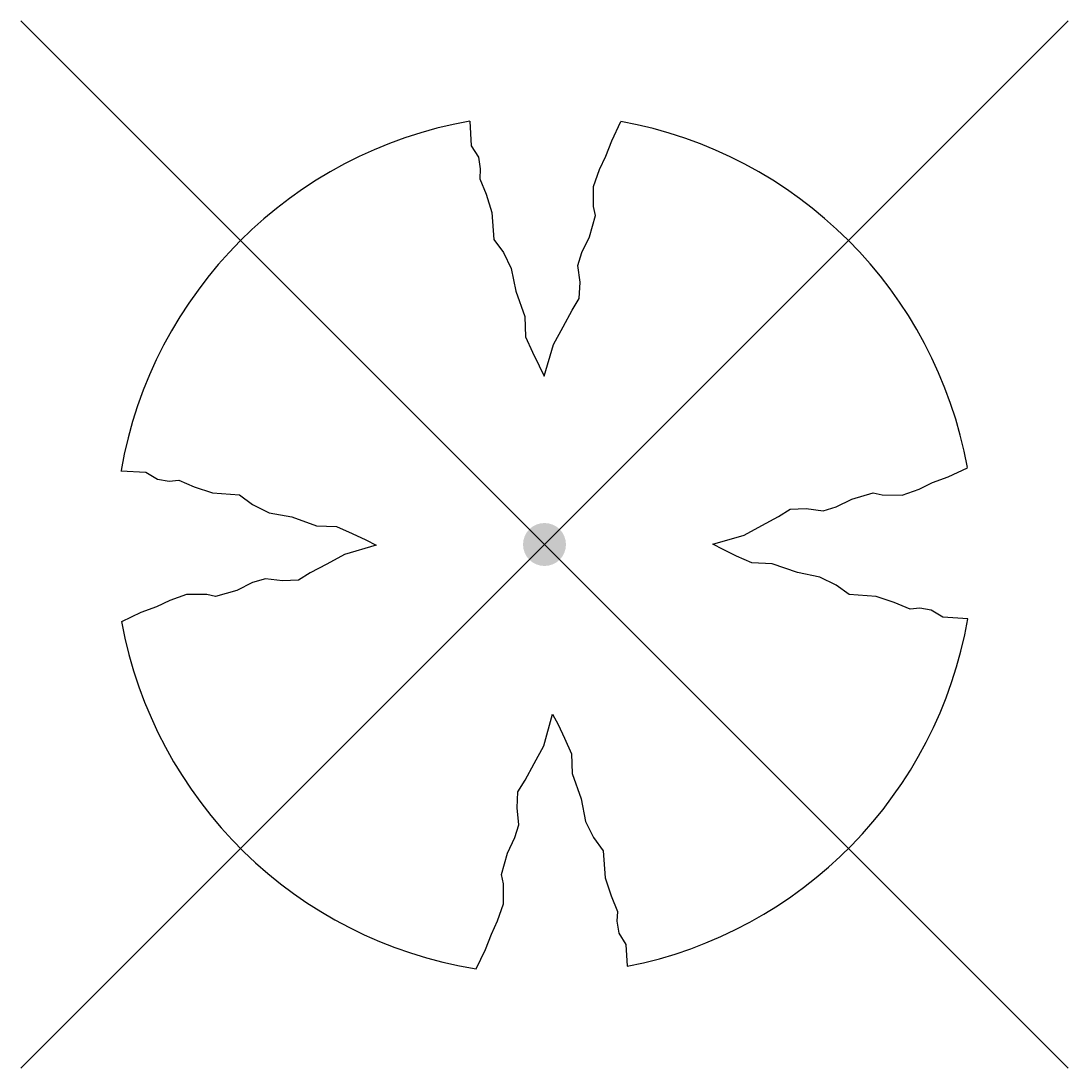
# Model space of a CAD drawing. Header units: metres. Extents: x -3.66 to 3.65, y -3.65 to 3.66.
import ezdxf

# ---------------------------------------------------------------- set-up
doc = ezdxf.new("R2010")
doc.units = ezdxf.units.M

msp = doc.modelspace()

# ---------------------------------------------------------------- hatches: boundary and pattern name
at = {"ltscale": 0.001}
h = msp.add_hatch(color=256, dxfattribs=at)
edge = h.paths.add_edge_path()
edge.add_arc((-0.002, 0.0034), 0.15, 0, 360)

# ---------------------------------------------------------------- linework, layer by layer
for p, q in [((-3.6559, -3.6506), (3.652, 3.6573)), ((3.652, -3.6506), (-3.6559, 3.6573))]:
    msp.add_line(p, q)
for p, q in [((-0.4124, -0.4071), (0.4085, 0.4138)), ((0.4085, -0.4071), (-0.4124, 0.4138))]:
    msp.add_line(p, q, dxfattribs=at)
at = {"flags": 128}
for points in [[(-0.524, 2.9575), (-0.514, 2.7865), (-0.463, 2.7055), (-0.451, 2.6245), (-0.454, 2.5555), (-0.41, 2.4485), (-0.369, 2.3205), (-0.356, 2.1315), (-0.288, 2.0405), (-0.234, 1.9285), (-0.203, 1.7705), (-0.139, 1.5935), (-0.134, 1.4535), (-0.085, 1.3455), (-0.039, 1.2505), (-0.004, 1.1785), (0.061, 1.3985), (0.129, 1.5215), (0.191, 1.6395), (0.24, 1.7205), (0.246, 1.8335), (0.231, 1.9505), (0.258, 2.0405), (0.313, 2.1495), (0.354, 2.2995), (0.34, 2.3615), (0.339, 2.5025), (0.381, 2.6195), (0.426, 2.7135), (0.467, 2.8215), (0.53, 2.9555)], [(-2.958, 0.5175), (-2.785, 0.5075), (-2.702, 0.4585), (-2.622, 0.4455), (-2.554, 0.4515), (-2.446, 0.4055), (-2.32, 0.3645), (-2.13, 0.3505), (-2.041, 0.2835), (-1.924, 0.2255), (-1.766, 0.1955), (-1.593, 0.1345), (-1.453, 0.1295), (-1.344, 0.0805), (-1.25, 0.0355), (-1.177, -0.0015), (-1.397, -0.0655), (-1.521, -0.1335), (-1.638, -0.1955), (-1.719, -0.2455), (-1.831, -0.2495), (-1.949, -0.2355), (-2.041, -0.2625), (-2.149, -0.3165), (-2.297, -0.3585), (-2.359, -0.3455), (-2.501, -0.3465), (-2.617, -0.3875), (-2.711, -0.4315), (-2.82, -0.4705), (-2.954, -0.5355)], [(2.952, -0.5145), (2.779, -0.5045), (2.697, -0.4545), (2.618, -0.4415), (2.55, -0.4475), (2.439, -0.4015), (2.313, -0.3605), (2.125, -0.3465), (2.034, -0.2805), (1.92, -0.2245), (1.763, -0.1925), (1.588, -0.1305), (1.446, -0.1255), (1.339, -0.0775), (1.244, -0.0305), (1.172, 0.0055), (1.392, 0.0695), (1.515, 0.1365), (1.632, 0.1995), (1.712, 0.2495), (1.824, 0.2535), (1.944, 0.2385), (2.034, 0.2665), (2.142, 0.3195), (2.292, 0.3635), (2.354, 0.3495), (2.494, 0.3485), (2.612, 0.3885), (2.706, 0.4365), (2.815, 0.4755), (2.95, 0.5385)], [(-0.479, -2.9585), (-0.414, -2.8235), (-0.373, -2.7165), (-0.33, -2.6225), (-0.289, -2.5045), (-0.288, -2.3645), (-0.303, -2.3005), (-0.26, -2.1515), (-0.208, -2.0425), (-0.18, -1.9525), (-0.193, -1.8345), (-0.188, -1.7235), (-0.138, -1.6425), (-0.075, -1.5255), (-0.007, -1.4015), (0.055, -1.1805), (0.093, -1.2535), (0.137, -1.3475), (0.186, -1.4565), (0.192, -1.5955), (0.254, -1.7715), (0.284, -1.9305), (0.34, -2.0425), (0.407, -2.1335), (0.422, -2.3225), (0.463, -2.4495), (0.508, -2.5585), (0.502, -2.6255), (0.516, -2.7085), (0.565, -2.7875), (0.576, -2.9405)]]:
    msp.add_lwpolyline(points, dxfattribs=at)
for start, end in [(100.00022, 170.10982), (10.29993, 79.79197), (190.32413, 260.84325), (281.09456, 350.06209)]:
    msp.add_arc((-0.002, 0.0034), 3, start, end)

doc.saveas('drawing.dxf')
